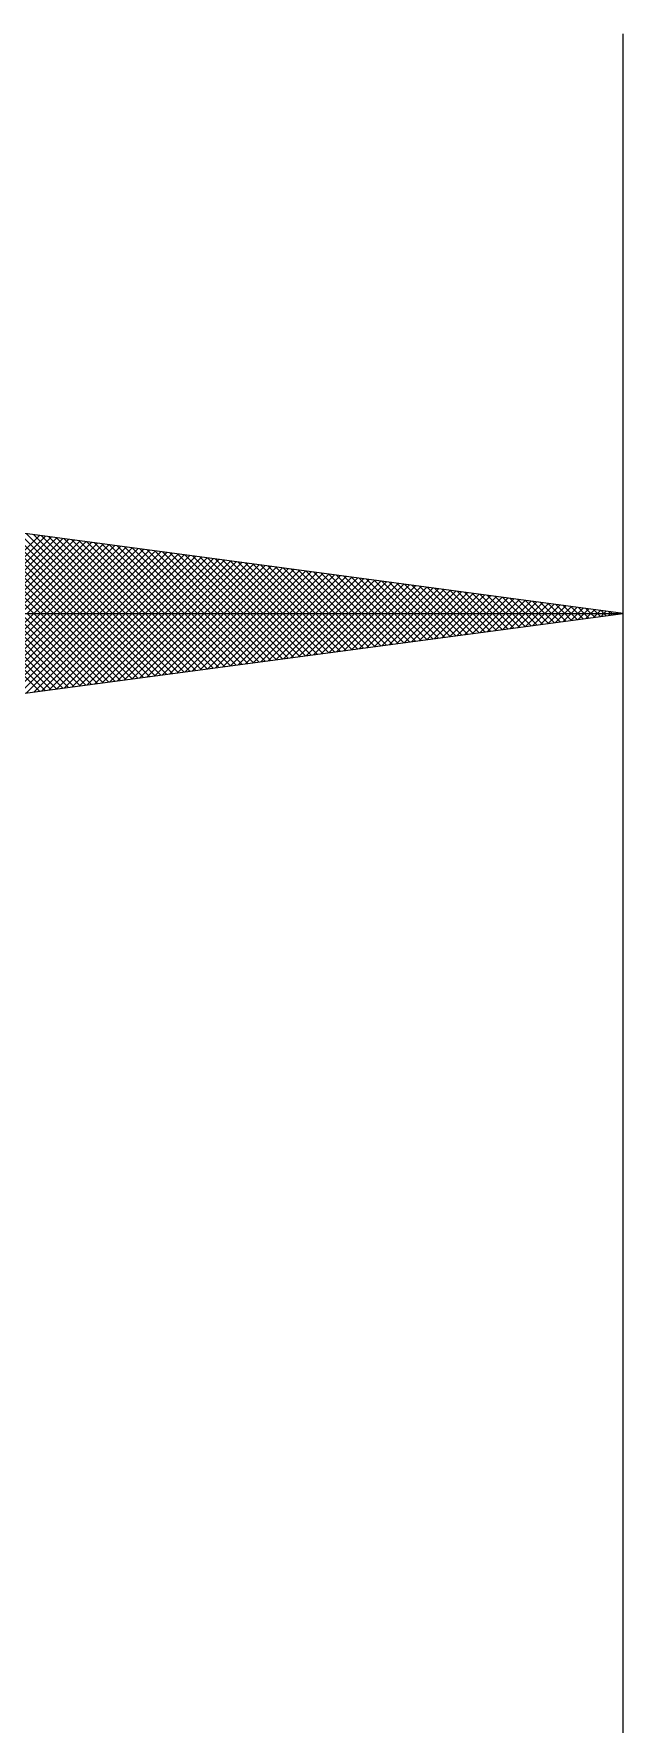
# Model space of a CAD drawing. Extents: x 1146 to 4564, y 131 to 1670.
# Drawn here: x 3692.407 to 3693.997, y 1529.181 to 1533.737 of the extents above; entities that cross this region are included whole.
import ezdxf

# ---------------------------------------------------------------- set-up
doc = ezdxf.new("R2010")
doc.units = 0
doc.header["$LTSCALE"] = 2
doc.header["$MEASUREMENT"] = 0
doc.layers.get('0').update_dxf_attribs({"linetype": 'CONTINUOUS'})
doc.layers.add('1', color=2, linetype='CONTINUOUS')

msp = doc.modelspace()

# ---------------------------------------------------------------- linework, layer by layer
at = {"color": 7, "linetype": 'Continuous'}
for p, q in [((3692.4073, 1532.175), (3692.1627, 1532.4196)), ((3692.425, 1532.175), (3692.1831, 1532.4169)), ((3692.4426, 1532.175), (3692.2035, 1532.4141)), ((3692.4603, 1532.175), (3692.2239, 1532.4114)), ((3692.478, 1532.175), (3692.2443, 1532.4087)), ((3692.4957, 1532.175), (3692.2647, 1532.406)), ((3692.5133, 1532.175), (3692.2851, 1532.4033)), ((3692.531, 1532.175), (3692.3055, 1532.4005)), ((3692.5487, 1532.175), (3692.3259, 1532.3978)), ((3692.5664, 1532.175), (3692.3463, 1532.3951)), ((3692.5841, 1532.175), (3692.3667, 1532.3924)), ((3692.2128, 1532.175), (3692.4227, 1532.3849)), ((3692.2304, 1532.175), (3692.4383, 1532.3828)), ((3692.2481, 1532.175), (3692.4539, 1532.3808)), ((3692.2658, 1532.175), (3692.4695, 1532.3787)), ((3692.2835, 1532.175), (3692.4851, 1532.3766)), ((3692.3012, 1532.175), (3692.5007, 1532.3745)), ((3692.3188, 1532.175), (3692.5163, 1532.3724)), ((3692.3365, 1532.175), (3692.5319, 1532.3704)), ((3692.3542, 1532.175), (3692.5475, 1532.3683)), ((3692.3719, 1532.175), (3692.5631, 1532.3662)), ((3692.6017, 1532.175), (3692.3871, 1532.3897)), ((3692.3895, 1532.175), (3692.5787, 1532.3641)), ((3692.4072, 1532.175), (3692.5943, 1532.362)), ((3692.6194, 1532.175), (3692.4075, 1532.3869)), ((3692.4249, 1532.175), (3692.6099, 1532.36)), ((3692.6371, 1532.175), (3692.4278, 1532.3842)), ((3692.4426, 1532.175), (3692.6255, 1532.3579)), ((3692.6548, 1532.175), (3692.4482, 1532.3815)), ((3692.4603, 1532.175), (3692.6411, 1532.3558)), ((3692.6724, 1532.175), (3692.4686, 1532.3788)), ((3692.4779, 1532.175), (3692.6567, 1532.3537)), ((3692.6901, 1532.175), (3692.489, 1532.3761)), ((3692.4956, 1532.175), (3692.6723, 1532.3516)), ((3692.7078, 1532.175), (3692.5094, 1532.3733)), ((3692.5133, 1532.175), (3692.6879, 1532.3496)), ((3692.7255, 1532.175), (3692.5298, 1532.3706)), ((3692.531, 1532.175), (3692.7035, 1532.3475)), ((3692.7432, 1532.175), (3692.5502, 1532.3679)), ((3692.7608, 1532.175), (3692.5706, 1532.3652)), ((3692.7785, 1532.175), (3692.591, 1532.3625)), ((3692.7962, 1532.175), (3692.6114, 1532.3597)), ((3692.8139, 1532.175), (3692.6318, 1532.357)), ((3692.8315, 1532.175), (3692.6522, 1532.3543)), ((3692.8492, 1532.175), (3692.6726, 1532.3516)), ((3692.8669, 1532.175), (3692.693, 1532.3489)), ((3692.5486, 1532.175), (3692.7191, 1532.3454)), ((3692.5663, 1532.175), (3692.7346, 1532.3433)), ((3692.584, 1532.175), (3692.7502, 1532.3412)), ((3692.6017, 1532.175), (3692.7658, 1532.3392)), ((3692.6194, 1532.175), (3692.7814, 1532.3371)), ((3692.637, 1532.175), (3692.797, 1532.335)), ((3692.6547, 1532.175), (3692.8126, 1532.3329)), ((3692.6724, 1532.175), (3692.8282, 1532.3308)), ((3692.6901, 1532.175), (3692.8438, 1532.3288)), ((3692.7077, 1532.175), (3692.8594, 1532.3267)), ((3692.8846, 1532.175), (3692.7134, 1532.3461)), ((3692.7254, 1532.175), (3692.875, 1532.3246)), ((3692.9023, 1532.175), (3692.7338, 1532.3434)), ((3692.7431, 1532.175), (3692.8906, 1532.3225)), ((3692.9199, 1532.175), (3692.7542, 1532.3407)), ((3692.7608, 1532.175), (3692.9062, 1532.3204)), ((3692.9376, 1532.175), (3692.7746, 1532.338)), ((3692.7785, 1532.175), (3692.9218, 1532.3184)), ((3692.9553, 1532.175), (3692.795, 1532.3353)), ((3692.7961, 1532.175), (3692.9374, 1532.3163)), ((3692.8138, 1532.175), (3692.953, 1532.3142)), ((3692.973, 1532.175), (3692.8154, 1532.3325)), ((3692.8315, 1532.175), (3692.9686, 1532.3121)), ((3692.9906, 1532.175), (3692.8358, 1532.3298)), ((3692.8492, 1532.175), (3692.9842, 1532.31)), ((3693.0083, 1532.175), (3692.8562, 1532.3271)), ((3692.8668, 1532.175), (3692.9998, 1532.308)), ((3693.026, 1532.175), (3692.8766, 1532.3244)), ((3692.8845, 1532.175), (3693.0154, 1532.3059)), ((3693.0437, 1532.175), (3692.897, 1532.3217)), ((3692.9022, 1532.175), (3693.031, 1532.3038)), ((3693.0614, 1532.175), (3692.9174, 1532.3189)), ((3692.9199, 1532.175), (3693.0466, 1532.3017)), ((3693.079, 1532.175), (3692.9378, 1532.3162)), ((3693.0967, 1532.175), (3692.9582, 1532.3135)), ((3693.1144, 1532.175), (3692.9786, 1532.3108)), ((3693.1321, 1532.175), (3692.999, 1532.3081)), ((3693.1497, 1532.175), (3693.0194, 1532.3054)), ((3693.1674, 1532.175), (3693.0398, 1532.3026)), ((3692.9376, 1532.175), (3693.0622, 1532.2996)), ((3692.9552, 1532.175), (3693.0778, 1532.2976)), ((3692.9729, 1532.175), (3693.0934, 1532.2955)), ((3692.9906, 1532.175), (3693.109, 1532.2934)), ((3693.0083, 1532.175), (3693.1246, 1532.2913)), ((3693.0259, 1532.175), (3693.1402, 1532.2892)), ((3693.0436, 1532.175), (3693.1558, 1532.2872)), ((3693.1851, 1532.175), (3693.0602, 1532.2999)), ((3693.0613, 1532.175), (3693.1714, 1532.2851)), ((3693.079, 1532.175), (3693.187, 1532.283)), ((3693.2028, 1532.175), (3693.0806, 1532.2972)), ((3693.0966, 1532.175), (3693.2026, 1532.2809)), ((3693.2205, 1532.175), (3693.101, 1532.2945)), ((3693.1143, 1532.175), (3693.2182, 1532.2788)), ((3693.2381, 1532.175), (3693.1214, 1532.2918)), ((3693.132, 1532.175), (3693.2338, 1532.2768)), ((3693.2558, 1532.175), (3693.1418, 1532.289)), ((3693.1497, 1532.175), (3693.2494, 1532.2747)), ((3693.2735, 1532.175), (3693.1622, 1532.2863)), ((3693.1674, 1532.175), (3693.265, 1532.2726)), ((3693.2912, 1532.175), (3693.1826, 1532.2836)), ((3693.185, 1532.175), (3693.2806, 1532.2705)), ((3693.2027, 1532.175), (3693.2962, 1532.2684)), ((3693.3088, 1532.175), (3693.203, 1532.2809)), ((3693.2204, 1532.175), (3693.3118, 1532.2664)), ((3693.3265, 1532.175), (3693.2233, 1532.2782)), ((3693.2381, 1532.175), (3693.3274, 1532.2643)), ((3693.3442, 1532.175), (3693.2437, 1532.2754)), ((3693.2557, 1532.175), (3693.343, 1532.2622)), ((3693.3619, 1532.175), (3693.2641, 1532.2727)), ((3693.2734, 1532.175), (3693.3586, 1532.2601)), ((3693.3796, 1532.175), (3693.2845, 1532.27)), ((3693.2911, 1532.175), (3693.3742, 1532.258)), ((3693.3972, 1532.175), (3693.3049, 1532.2673)), ((3693.3088, 1532.175), (3693.3898, 1532.256)), ((3693.4149, 1532.175), (3693.3253, 1532.2646)), ((3693.4326, 1532.175), (3693.3457, 1532.2618)), ((3693.4503, 1532.175), (3693.3661, 1532.2591)), ((3693.4679, 1532.175), (3693.3865, 1532.2564)), ((3693.3265, 1532.175), (3693.4054, 1532.2539)), ((3693.3441, 1532.175), (3693.421, 1532.2518)), ((3693.3618, 1532.175), (3693.4366, 1532.2497)), ((3693.3795, 1532.175), (3693.4522, 1532.2476)), ((3693.3972, 1532.175), (3693.4678, 1532.2456)), ((3693.4856, 1532.175), (3693.4069, 1532.2537)), ((3693.4148, 1532.175), (3693.4833, 1532.2435)), ((3693.5033, 1532.175), (3693.4273, 1532.251)), ((3693.4325, 1532.175), (3693.4989, 1532.2414)), ((3693.521, 1532.175), (3693.4477, 1532.2482)), ((3693.4502, 1532.175), (3693.5145, 1532.2393)), ((3693.4679, 1532.175), (3693.5301, 1532.2372)), ((3693.5386, 1532.175), (3693.4681, 1532.2455)), ((3693.4856, 1532.175), (3693.5457, 1532.2352)), ((3693.5563, 1532.175), (3693.4885, 1532.2428)), ((3693.5032, 1532.175), (3693.5613, 1532.2331)), ((3693.574, 1532.175), (3693.5089, 1532.2401)), ((3693.5209, 1532.175), (3693.5769, 1532.231)), ((3693.5917, 1532.175), (3693.5293, 1532.2374)), ((3693.5386, 1532.175), (3693.5925, 1532.2289)), ((3693.6094, 1532.175), (3693.5497, 1532.2346)), ((3693.5563, 1532.175), (3693.6081, 1532.2268)), ((3693.627, 1532.175), (3693.5701, 1532.2319)), ((3693.5739, 1532.175), (3693.6237, 1532.2248)), ((3693.6447, 1532.175), (3693.5905, 1532.2292)), ((3693.5916, 1532.175), (3693.6393, 1532.2227)), ((3693.6093, 1532.175), (3693.6549, 1532.2206)), ((3693.6624, 1532.175), (3693.6109, 1532.2265)), ((3693.627, 1532.175), (3693.6705, 1532.2185)), ((3693.6801, 1532.175), (3693.6313, 1532.2238)), ((3693.6447, 1532.175), (3693.6861, 1532.2164)), ((3693.6977, 1532.175), (3693.6517, 1532.221)), ((3693.6623, 1532.175), (3693.7017, 1532.2144)), ((3693.7154, 1532.175), (3693.6721, 1532.2183)), ((3693.68, 1532.175), (3693.7173, 1532.2123)), ((3693.7331, 1532.175), (3693.6925, 1532.2156)), ((3693.6977, 1532.175), (3693.7329, 1532.2102)), ((3693.7508, 1532.175), (3693.7129, 1532.2129)), ((3693.7685, 1532.175), (3693.7333, 1532.2102)), ((3692.1626, 1531.9304), (3692.4072, 1532.175)), ((3692.183, 1531.9331), (3692.4249, 1532.175)), ((3692.2034, 1531.9358), (3692.4426, 1532.175)), ((3692.4227, 1531.9651), (3692.2128, 1532.175)), ((3692.2238, 1531.9386), (3692.4603, 1532.175)), ((3692.4383, 1531.9672), (3692.2305, 1532.175)), ((3692.2442, 1531.9413), (3692.4779, 1532.175)), ((3692.4539, 1531.9692), (3692.2482, 1532.175)), ((3692.2646, 1531.944), (3692.4956, 1532.175)), ((3692.4695, 1531.9713), (3692.2659, 1532.175)), ((3692.4851, 1531.9734), (3692.2835, 1532.175)), ((3692.285, 1531.9467), (3692.5133, 1532.175)), ((3692.5007, 1531.9755), (3692.3012, 1532.175)), ((3692.3054, 1531.9494), (3692.531, 1532.175)), ((3692.5163, 1531.9776), (3692.3189, 1532.175)), ((3692.3258, 1531.9522), (3692.5486, 1532.175)), ((3692.5319, 1531.9796), (3692.3366, 1532.175)), ((3692.3462, 1531.9549), (3692.5663, 1532.175)), ((3692.5475, 1531.9817), (3692.3542, 1532.175)), ((3692.3666, 1531.9576), (3692.584, 1532.175)), ((3692.5631, 1531.9838), (3692.3719, 1532.175)), ((3692.387, 1531.9603), (3692.6017, 1532.175)), ((3692.5787, 1531.9859), (3692.3896, 1532.175)), ((3692.5943, 1531.988), (3692.4073, 1532.175)), ((3692.4074, 1531.963), (3692.6194, 1532.175)), ((3692.6099, 1531.99), (3692.425, 1532.175)), ((3692.4278, 1531.9657), (3692.637, 1532.175)), ((3692.6255, 1531.9921), (3692.4426, 1532.175)), ((3692.4482, 1531.9685), (3692.6547, 1532.175)), ((3692.6411, 1531.9942), (3692.4603, 1532.175)), ((3692.4686, 1531.9712), (3692.6724, 1532.175)), ((3692.6567, 1531.9963), (3692.478, 1532.175)), ((3692.489, 1531.9739), (3692.6901, 1532.175)), ((3692.6723, 1531.9983), (3692.4957, 1532.175)), ((3692.5094, 1531.9766), (3692.7077, 1532.175)), ((3692.6879, 1532.0004), (3692.5133, 1532.175)), ((3692.5298, 1531.9793), (3692.7254, 1532.175)), ((3692.7035, 1532.0025), (3692.531, 1532.175)), ((3692.7191, 1532.0046), (3692.5487, 1532.175)), ((3692.5502, 1531.9821), (3692.7431, 1532.175)), ((3692.7347, 1532.0067), (3692.5664, 1532.175)), ((3692.5706, 1531.9848), (3692.7608, 1532.175)), ((3692.7503, 1532.0087), (3692.5841, 1532.175)), ((3692.591, 1531.9875), (3692.7785, 1532.175)), ((3692.7659, 1532.0108), (3692.6017, 1532.175)), ((3692.6114, 1531.9902), (3692.7961, 1532.175)), ((3692.7815, 1532.0129), (3692.6194, 1532.175)), ((3692.6318, 1531.9929), (3692.8138, 1532.175)), ((3692.7971, 1532.015), (3692.6371, 1532.175)), ((3692.6522, 1531.9957), (3692.8315, 1532.175)), ((3692.8127, 1532.0171), (3692.6548, 1532.175)), ((3692.8283, 1532.0191), (3692.6724, 1532.175)), ((3692.6726, 1531.9984), (3692.8492, 1532.175)), ((3692.8439, 1532.0212), (3692.6901, 1532.175)), ((3692.693, 1532.0011), (3692.8668, 1532.175)), ((3692.8595, 1532.0233), (3692.7078, 1532.175)), ((3692.7134, 1532.0038), (3692.8845, 1532.175)), ((3692.8751, 1532.0254), (3692.7255, 1532.175)), ((3692.7338, 1532.0065), (3692.9022, 1532.175)), ((3692.8907, 1532.0275), (3692.7432, 1532.175)), ((3692.7542, 1532.0093), (3692.9199, 1532.175)), ((3692.9063, 1532.0295), (3692.7608, 1532.175)), ((3692.7745, 1532.012), (3692.9376, 1532.175)), ((3692.9219, 1532.0316), (3692.7785, 1532.175)), ((3692.7949, 1532.0147), (3692.9552, 1532.175)), ((3692.9375, 1532.0337), (3692.7962, 1532.175)), ((3692.9531, 1532.0358), (3692.8139, 1532.175)), ((3692.8153, 1532.0174), (3692.9729, 1532.175)), ((3692.9687, 1532.0379), (3692.8315, 1532.175)), ((3692.8357, 1532.0201), (3692.9906, 1532.175)), ((3692.9843, 1532.0399), (3692.8492, 1532.175)), ((3692.8561, 1532.0229), (3693.0083, 1532.175)), ((3692.9999, 1532.042), (3692.8669, 1532.175)), ((3692.8765, 1532.0256), (3693.0259, 1532.175)), ((3693.0155, 1532.0441), (3692.8846, 1532.175)), ((3692.8969, 1532.0283), (3693.0436, 1532.175)), ((3693.0311, 1532.0462), (3692.9023, 1532.175)), ((3692.9173, 1532.031), (3693.0613, 1532.175)), ((3693.0467, 1532.0483), (3692.9199, 1532.175)), ((3693.0623, 1532.0503), (3692.9376, 1532.175)), ((3692.9377, 1532.0337), (3693.079, 1532.175)), ((3693.0778, 1532.0524), (3692.9553, 1532.175)), ((3692.9581, 1532.0365), (3693.0966, 1532.175)), ((3693.0934, 1532.0545), (3692.973, 1532.175)), ((3692.9785, 1532.0392), (3693.1143, 1532.175)), ((3693.109, 1532.0566), (3692.9906, 1532.175)), ((3692.9989, 1532.0419), (3693.132, 1532.175)), ((3693.1246, 1532.0587), (3693.0083, 1532.175)), ((3693.0193, 1532.0446), (3693.1497, 1532.175)), ((3693.1402, 1532.0607), (3693.026, 1532.175)), ((3693.0397, 1532.0473), (3693.1674, 1532.175)), ((3693.1558, 1532.0628), (3693.0437, 1532.175)), ((3693.0601, 1532.0501), (3693.185, 1532.175)), ((3693.1714, 1532.0649), (3693.0614, 1532.175)), ((3693.187, 1532.067), (3693.079, 1532.175)), ((3693.0805, 1532.0528), (3693.2027, 1532.175)), ((3693.2026, 1532.0691), (3693.0967, 1532.175)), ((3693.1009, 1532.0555), (3693.2204, 1532.175)), ((3693.2182, 1532.0711), (3693.1144, 1532.175)), ((3693.1213, 1532.0582), (3693.2381, 1532.175)), ((3693.2338, 1532.0732), (3693.1321, 1532.175)), ((3693.1417, 1532.0609), (3693.2557, 1532.175)), ((3693.2494, 1532.0753), (3693.1497, 1532.175)), ((3693.1621, 1532.0637), (3693.2734, 1532.175)), ((3693.265, 1532.0774), (3693.1674, 1532.175)), ((3693.1825, 1532.0664), (3693.2911, 1532.175)), ((3693.2806, 1532.0795), (3693.1851, 1532.175)), ((3693.2962, 1532.0815), (3693.2028, 1532.175)), ((3693.2029, 1532.0691), (3693.3088, 1532.175)), ((3693.3118, 1532.0836), (3693.2205, 1532.175)), ((3693.2233, 1532.0718), (3693.3265, 1532.175)), ((3693.3274, 1532.0857), (3693.2381, 1532.175)), ((3693.2437, 1532.0745), (3693.3441, 1532.175)), ((3693.343, 1532.0878), (3693.2558, 1532.175)), ((3693.2641, 1532.0773), (3693.3618, 1532.175)), ((3693.3586, 1532.0899), (3693.2735, 1532.175)), ((3693.2845, 1532.08), (3693.3795, 1532.175)), ((3693.3742, 1532.0919), (3693.2912, 1532.175)), ((3693.3049, 1532.0827), (3693.3972, 1532.175)), ((3693.3898, 1532.094), (3693.3088, 1532.175)), ((3693.3253, 1532.0854), (3693.4148, 1532.175)), ((3693.4054, 1532.0961), (3693.3265, 1532.175)), ((3693.421, 1532.0982), (3693.3442, 1532.175)), ((3693.3457, 1532.0881), (3693.4325, 1532.175)), ((3693.4366, 1532.1003), (3693.3619, 1532.175)), ((3693.3661, 1532.0908), (3693.4502, 1532.175)), ((3693.4522, 1532.1023), (3693.3796, 1532.175)), ((3693.3865, 1532.0936), (3693.4679, 1532.175)), ((3693.4678, 1532.1044), (3693.3972, 1532.175)), ((3693.4069, 1532.0963), (3693.4856, 1532.175)), ((3693.4834, 1532.1065), (3693.4149, 1532.175)), ((3693.4273, 1532.099), (3693.5032, 1532.175)), ((3693.499, 1532.1086), (3693.4326, 1532.175)), ((3693.4477, 1532.1017), (3693.5209, 1532.175)), ((3693.5146, 1532.1107), (3693.4503, 1532.175)), ((3693.5302, 1532.1127), (3693.4679, 1532.175)), ((3693.4681, 1532.1044), (3693.5386, 1532.175)), ((3693.5458, 1532.1148), (3693.4856, 1532.175)), ((3693.4885, 1532.1072), (3693.5563, 1532.175)), ((3693.5614, 1532.1169), (3693.5033, 1532.175)), ((3693.5088, 1532.1099), (3693.5739, 1532.175)), ((3693.577, 1532.119), (3693.521, 1532.175)), ((3693.5292, 1532.1126), (3693.5916, 1532.175)), ((3693.5926, 1532.1211), (3693.5386, 1532.175)), ((3693.5496, 1532.1153), (3693.6093, 1532.175)), ((3693.6082, 1532.1231), (3693.5563, 1532.175)), ((3693.57, 1532.118), (3693.627, 1532.175)), ((3693.6238, 1532.1252), (3693.574, 1532.175)), ((3693.5904, 1532.1208), (3693.6447, 1532.175)), ((3693.6394, 1532.1273), (3693.5917, 1532.175)), ((3693.655, 1532.1294), (3693.6094, 1532.175)), ((3693.6108, 1532.1235), (3693.6623, 1532.175)), ((3693.6706, 1532.1314), (3693.627, 1532.175)), ((3693.6312, 1532.1262), (3693.68, 1532.175)), ((3693.6862, 1532.1335), (3693.6447, 1532.175)), ((3693.6516, 1532.1289), (3693.6977, 1532.175)), ((3693.7018, 1532.1356), (3693.6624, 1532.175)), ((3693.672, 1532.1316), (3693.7154, 1532.175)), ((3693.7174, 1532.1377), (3693.6801, 1532.175)), ((3693.6924, 1532.1344), (3693.733, 1532.175)), ((3693.733, 1532.1398), (3693.6977, 1532.175)), ((3693.7128, 1532.1371), (3693.7507, 1532.175)), ((3693.7154, 1532.175), (3693.7485, 1532.2081)), ((3693.7486, 1532.1418), (3693.7154, 1532.175)), ((3693.733, 1532.175), (3693.7641, 1532.2061)), ((3693.7642, 1532.1439), (3693.7331, 1532.175)), ((3693.7332, 1532.1398), (3693.7684, 1532.175)), ((3693.7507, 1532.175), (3693.7797, 1532.204)), ((3693.7798, 1532.146), (3693.7508, 1532.175)), ((3693.7536, 1532.1425), (3693.7861, 1532.175)), ((3693.7861, 1532.175), (3693.7537, 1532.2074)), ((3693.7684, 1532.175), (3693.7953, 1532.2019)), ((3693.7954, 1532.1481), (3693.7685, 1532.175)), ((3693.774, 1532.1452), (3693.8038, 1532.175)), ((3693.8038, 1532.175), (3693.7741, 1532.2047)), ((3693.7861, 1532.175), (3693.8109, 1532.1998)), ((3693.811, 1532.1502), (3693.7861, 1532.175)), ((3693.7944, 1532.148), (3693.8214, 1532.175)), ((3693.8215, 1532.175), (3693.7945, 1532.202)), ((3693.8038, 1532.175), (3693.8265, 1532.1977)), ((3693.8266, 1532.1522), (3693.8038, 1532.175)), ((3693.8148, 1532.1507), (3693.8391, 1532.175)), ((3693.8392, 1532.175), (3693.8149, 1532.1993)), ((3693.8214, 1532.175), (3693.8421, 1532.1957)), ((3693.8422, 1532.1543), (3693.8215, 1532.175)), ((3693.8352, 1532.1534), (3693.8568, 1532.175)), ((3693.8568, 1532.175), (3693.8353, 1532.1966)), ((3693.8391, 1532.175), (3693.8577, 1532.1936)), ((3693.8577, 1532.1564), (3693.8392, 1532.175)), ((3693.8556, 1532.1561), (3693.8745, 1532.175)), ((3693.8745, 1532.175), (3693.8557, 1532.1938)), ((3693.8568, 1532.175), (3693.8733, 1532.1915)), ((3693.8733, 1532.1585), (3693.8568, 1532.175)), ((3693.8745, 1532.175), (3693.8889, 1532.1894)), ((3693.8889, 1532.1606), (3693.8745, 1532.175)), ((3693.876, 1532.1588), (3693.8921, 1532.175)), ((3693.8922, 1532.175), (3693.8761, 1532.1911)), ((3693.8921, 1532.175), (3693.9045, 1532.1873)), ((3693.9045, 1532.1626), (3693.8922, 1532.175)), ((3693.8964, 1532.1616), (3693.9098, 1532.175)), ((3693.9099, 1532.175), (3693.8965, 1532.1884)), ((3693.9098, 1532.175), (3693.9201, 1532.1853)), ((3693.9201, 1532.1647), (3693.9099, 1532.175)), ((3693.9168, 1532.1643), (3693.9275, 1532.175)), ((3693.9276, 1532.175), (3693.9169, 1532.1857)), ((3693.9275, 1532.175), (3693.9357, 1532.1832)), ((3693.9357, 1532.1668), (3693.9276, 1532.175)), ((3693.9372, 1532.167), (3693.9452, 1532.175)), ((3693.9452, 1532.175), (3693.9373, 1532.183)), ((3693.9452, 1532.175), (3693.9513, 1532.1811)), ((3693.9513, 1532.1689), (3693.9452, 1532.175)), ((3693.9576, 1532.1697), (3693.9629, 1532.175)), ((3693.9629, 1532.175), (3693.9577, 1532.1802)), ((3693.9629, 1532.175), (3693.9669, 1532.179)), ((3693.9669, 1532.171), (3693.9629, 1532.175)), ((3693.978, 1532.1724), (3693.9805, 1532.175)), ((3693.9806, 1532.175), (3693.9781, 1532.1775)), ((3693.9805, 1532.175), (3693.9825, 1532.1769)), ((3693.9825, 1532.173), (3693.9806, 1532.175))]:
    msp.add_line(p, q, dxfattribs=at)
at = {"layer": '1'}
for p, q in [((3693.9971, 1519.675), (3693.9971, 1533.7375)), ((3693.9971, 1532.175), (3689.3096, 1532.8)), ((3677.7471, 1532.175), (3693.9971, 1532.175)), ((3689.3096, 1531.55), (3693.9971, 1532.175))]:
    msp.add_line(p, q, dxfattribs=at)

doc.saveas('drawing.dxf')
